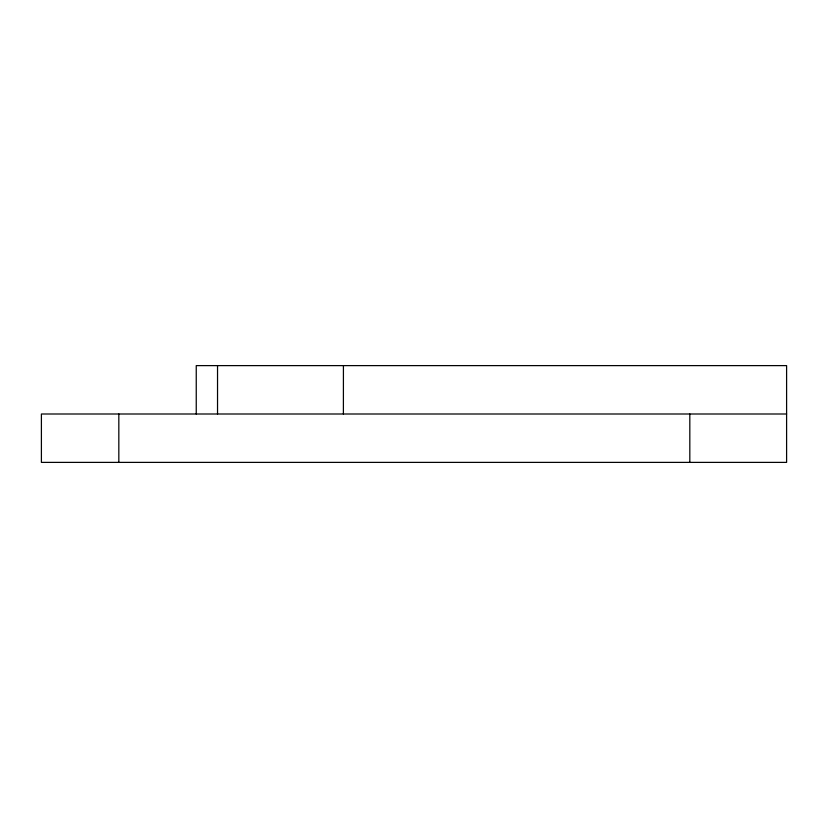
<?xml version="1.0" encoding="UTF-8"?>
<svg xmlns="http://www.w3.org/2000/svg" width="828" height="828" viewBox="0 0 828 828"><rect width="100%" height="100%" fill="white"/><g stroke="black" fill="none" stroke-linecap="round" stroke-linejoin="round"><path stroke-width="1.24" d="M343.392 414L343.423 365.614M786.6 414L41.4 414L41.4 462.386L786.6 462.386L786.6 365.614L196.246 365.614L196.246 414M689.817 414L689.817 462.386M217.536 365.614L217.536 414M118.828 414L118.828 462.386"/></g></svg>
